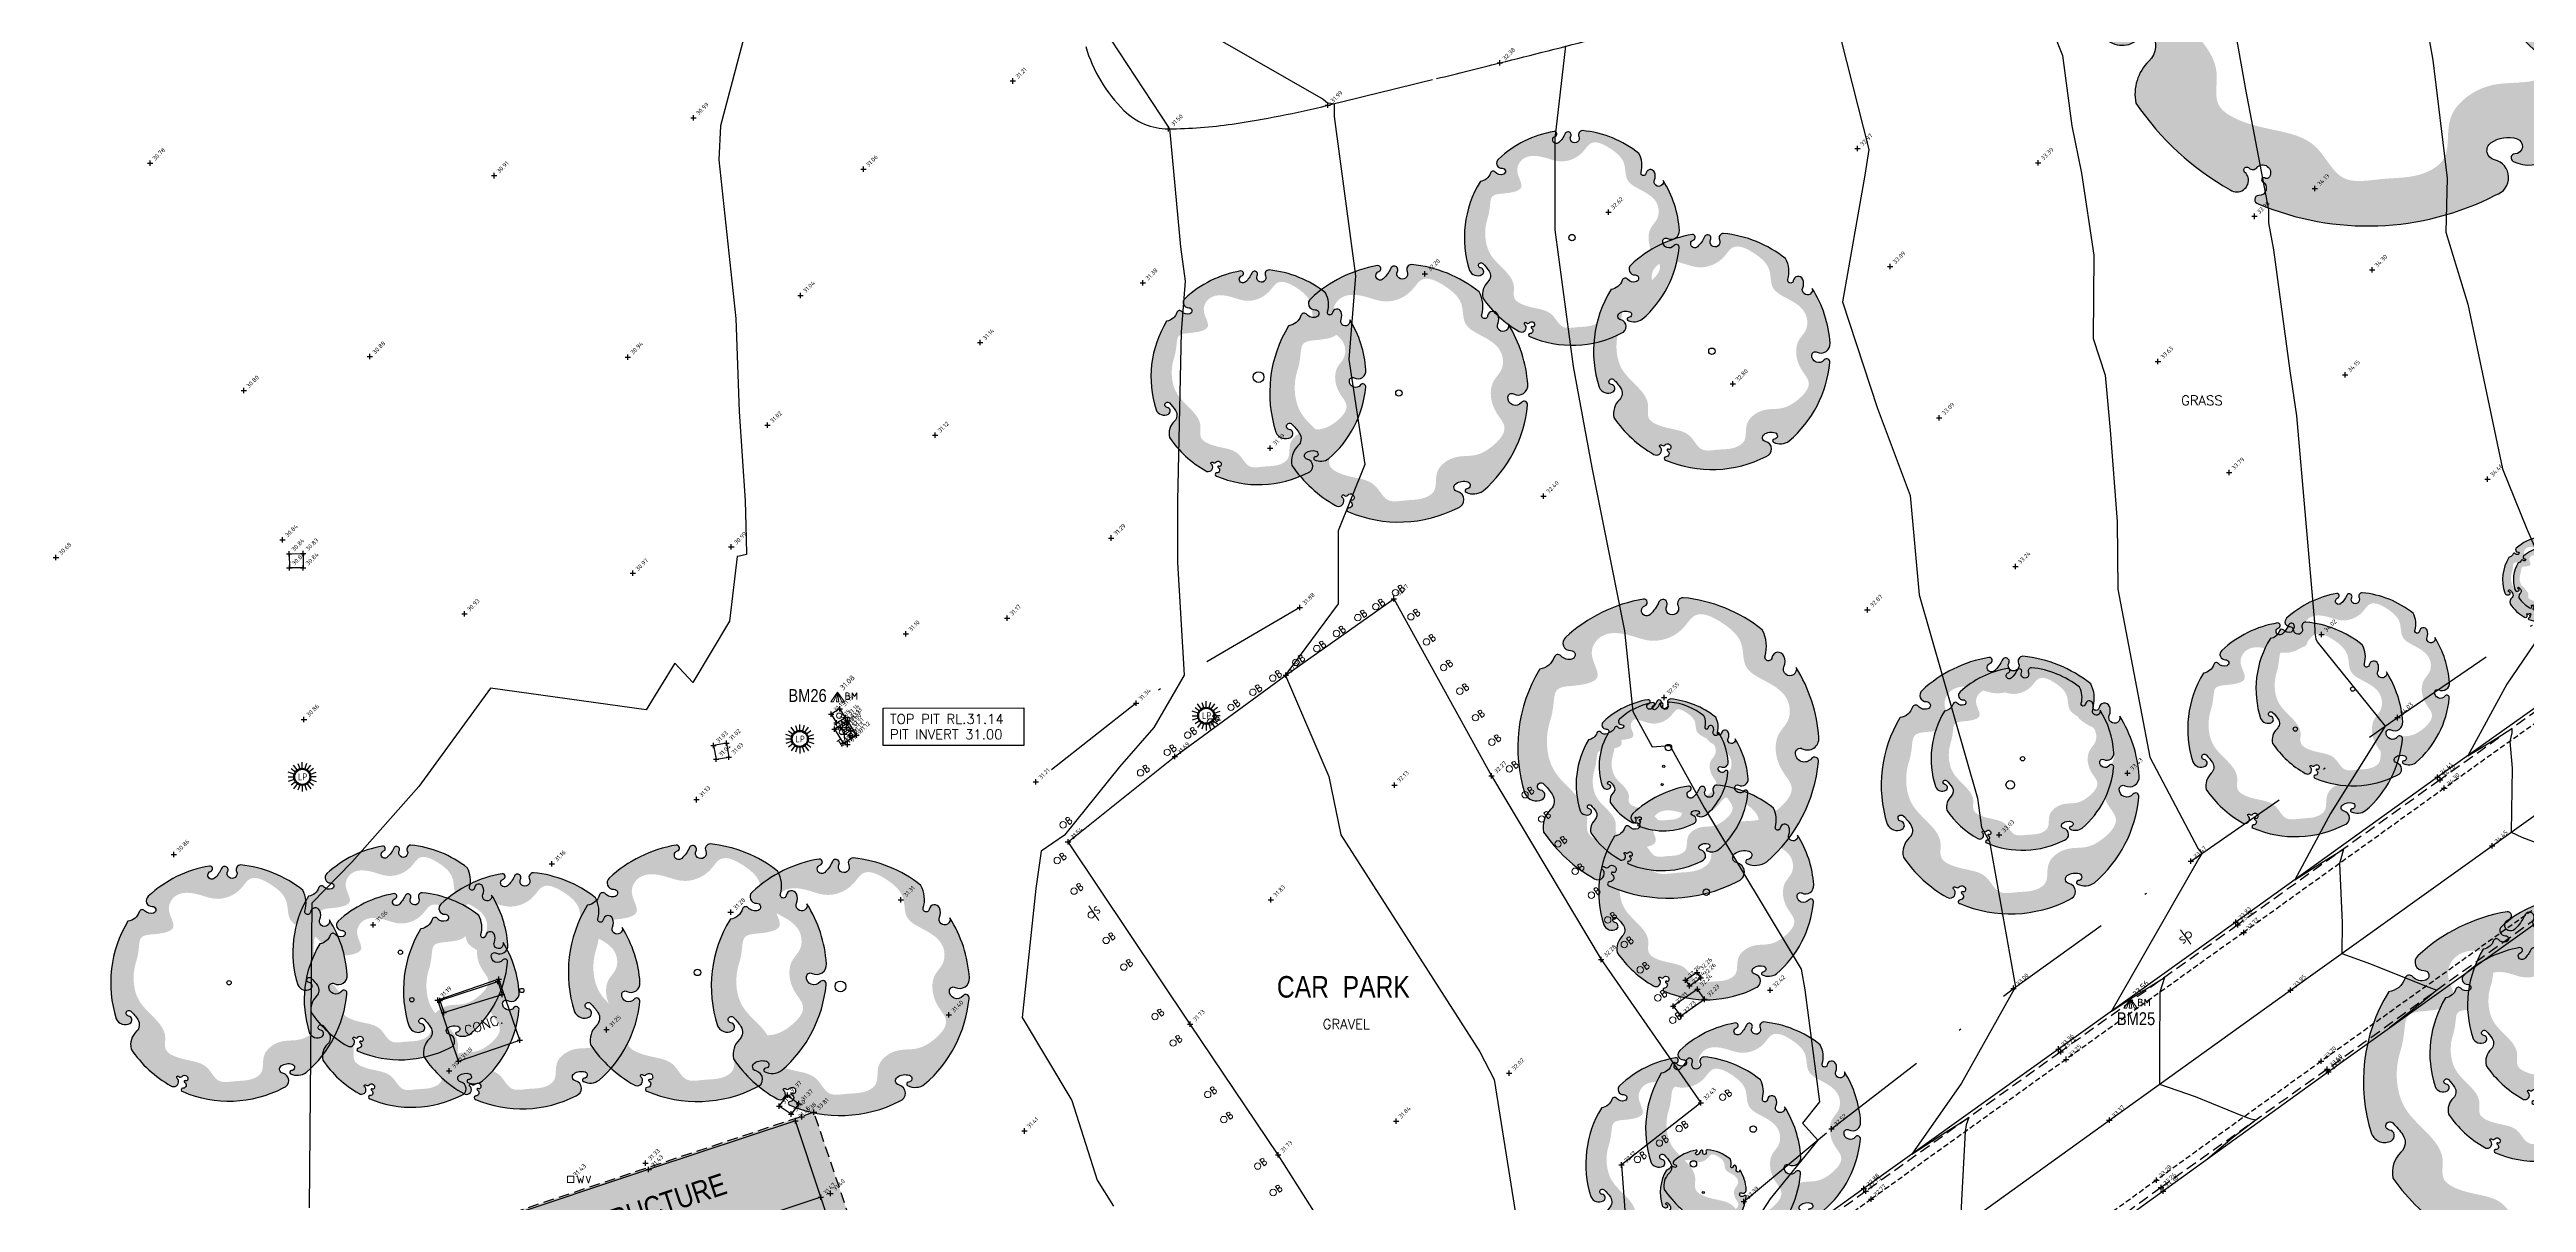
# Model space of a CAD drawing. Header units: metres. Extents: x 246075 to 247503, y 7418632 to 7419642.
# Drawn here: x 246626.3 to 246741.4, y 7418819.3 to 7418872.9 of the extents above; entities that cross this region are included whole.
import ezdxf
from ezdxf.enums import TextEntityAlignment as Align

# ---------------------------------------------------------------- set-up
doc = ezdxf.new("R2010")
doc.units = ezdxf.units.M
for name, pattern in [('DASHDOT', [10, 5, -2.5, 0, -2.5]), ('DASHED', [0.75, 0.5, -0.25]), ('HIDDEN', [0.375, 0.25, -0.125])]:
    doc.linetypes.add(name, pattern=pattern)
for name, color, linetype in [('-TEXT', 7, 'Continuous'), ('017_NAIL-L', 8, 'Continuous'), ('103_TOE_OF_BATTER', 37, 'DASHDOT'), ('103_TOE_OF_BATTER-L', 37, 'DASHDOT'), ('103_TOE_OF_BATTER-S', 37, 'DASHDOT'), ('104_EXISTING_SURFACE-L', 35, 'Continuous'), ('104_EXISTING_SURFACE-S', 35, 'Continuous'), ('201_SINGLE_TREE-H', 63, 'Continuous'), ('201_SINGLE_TREE-S', 96, 'Continuous'), ('309_GRATED_PIT-L', 84, 'Continuous'), ('309_GRATED_PIT-S', 84, 'Continuous'), ('322_INVERT_PIT-L', 84, 'Continuous'), ('322_INVERT_PIT-S', 84, 'Continuous'), ('405_EDGE_FORMATION', 33, 'Continuous'), ('405_EDGE_FORMATION-L', 33, 'Continuous'), ('405_EDGE_FORMATION-S', 33, 'Continuous'), ('408_BACK_OF_KERB', 10, 'Continuous'), ('408_BACK_OF_KERB-L', 10, 'Continuous'), ('408_BACK_OF_KERB-S', 10, 'Continuous'), ('418_LANE_LINE_SOLID', 53, 'Continuous'), ('418_LANE_LINE_SOLID-L', 53, 'Continuous'), ('418_LANE_LINE_SOLID-S', 53, 'Continuous'), ('601_HOUSE', 229, 'BUILDING2'), ('601_HOUSE-S', 229, 'BUILDING2'), ('617_WALL', 229, 'BUILDING2'), ('617_WALL-S', 229, 'Continuous'), ('642_ROOF_GUTTER', 155, 'DASHED'), ('642_ROOF_GUTTER-L', 153, 'Continuous'), ('642_ROOF_GUTTER-S', 153, 'Continuous'), ('EX-BENCHMARK', 7, 'Continuous'), ('EX-BENCHMARK_(SLS)', 8, 'Continuous'), ('EX-BOLLARD_(SLS)', 89, 'Continuous'), ('EX-BUILDING_LINE', 150, 'Continuous'), ('EX-DRAINPIT_(SLS)', 84, 'Continuous'), ('EX-TRAFFIC_SIGN_(SLS)', 89, 'Continuous'), ('EX-UG STORMWATER (DBYD)', 15, 'DRAINAGE_LINE'), ('Surface_Contours_Major', 4, 'Continuous'), ('Surface_Contours_Minor', 253, 'Continuous')]:
    doc.layers.add(name, color=color, linetype=linetype)
for name, color, linetype, true_color in [('406_LIP_OF_KERB', 7, 'HIDDEN', 0xff4100), ('406_LIP_OF_KERB-L', 7, 'HIDDEN', 0xff4100), ('406_LIP_OF_KERB-S', 7, 'HIDDEN', 0xff4100), ('407_INVERT_OF_KERB', 7, 'DASHED', 0xff4100), ('407_INVERT_OF_KERB-L', 7, 'DASHED', 0xff4100), ('407_INVERT_OF_KERB-S', 7, 'DASHED', 0xff4100), ('419_EDGE_OF_CONCRETE', 7, 'Continuous', 0xff4100), ('419_EDGE_OF_CONCRETE-L', 7, 'Continuous', 0xff4100), ('419_EDGE_OF_CONCRETE-S', 7, 'Continuous', 0xff4100), ('751_WATER_STOP_VALVE-L', 7, 'Continuous', 0x0041ff), ('762_UNCLASSIFIED_PIT', 7, 'Continuous', 0xff64ac), ('762_UNCLASSIFIED_PIT-L', 7, 'Continuous', 0xff64ac), ('762_UNCLASSIFIED_PIT-S', 7, 'Continuous', 0xff64ac), ('EX-ELECT_PIT_(SLS)', 7, 'Continuous', 0xffa500), ('EX-LIGHT_(SLS)', 7, 'Continuous', 0xffa500), ('EX-TAP_(SLS)', 7, 'Continuous', 0x0041ff), ('EX-WATER_VALVE_(SLS)', 7, 'Continuous', 0x0041ff)]:
    doc.layers.add(name, color=color, linetype=linetype, true_color=true_color)
doc.styles.add('BOLD', font='ARIALN.TTF')
doc.styles.add('ISO', font='iso.shx')
doc.styles.add('ISO18', font='iso.shx')
doc.styles.add('ISO2.5', font='isocp.shx', dxfattribs={"height": 2.5})
doc.styles.get("Standard").update_dxf_attribs({"font": 'SIMPLEX.shx'})
doc.linetypes.add('BUILDING2', pattern='A,0.25,["/",ISO18,S=0.15,R=180,X=0,Y=0],0', length=0.25)
doc.linetypes.add('DRAINAGE_LINE', pattern='A,3,-0.2,["D",Standard,S=0.18,R=0,X=-0.1,Y=-0.09],-0.1', length=3.3)

# ---------------------------------------------------------------- blocks, each defined once
blk = doc.blocks.new('BM')
at = {"color": 0, "linetype": 'Continuous', "lineweight": 13}
for p, q in [((0, 0), (-0.31, -0.44)), ((-0.19, -0.44), (0, 0)), ((0, 0), (-0.06, -0.44)), ((0, 0), (0.19, -0.44)), ((0.31, -0.44), (0, 0)), ((0, 0), (0.06, -0.44)), ((-0.31, -0.44), (-0.19, -0.44)), ((-0.06, -0.44), (0.06, -0.44)), ((0.19, -0.44), (0.31, -0.44)), ((0.47, -0.02), (0.38, -0.02)), ((0.38, -0.02), (0.38, -0.34)), ((0.47, -0.16), (0.38, -0.16)), ((0.38, -0.16), (0.39, -0.16)), ((0.38, -0.34), (0.47, -0.34)), ((0.38, -0.34), (0.39, -0.34)), ((0.52, -0.04), (0.47, -0.02)), ((0.47, -0.16), (0.52, -0.14)), ((0.52, -0.17), (0.47, -0.16)), ((0.47, -0.34), (0.52, -0.33)), ((0.54, -0.09), (0.52, -0.04)), ((0.52, -0.14), (0.54, -0.09)), ((0.55, -0.21), (0.52, -0.17)), ((0.52, -0.33), (0.55, -0.29)), ((0.56, -0.25), (0.55, -0.21)), ((0.55, -0.29), (0.56, -0.25)), ((0.67, -0.34), (0.67, -0.02)), ((0.67, -0.02), (0.78, -0.19)), ((0.78, -0.19), (0.89, -0.02)), ((0.89, -0.02), (0.89, -0.34))]:
    blk.add_line(p, q, dxfattribs=at)
blk = doc.blocks.new('SP')
at = {"color": 0, "linetype": 'Continuous', "lineweight": 13}
for p, q in [((0.15, 0.42), (0.15, -0.41)), ((0.28, 0.16), (0.26, 0.1)), ((0.26, 0.1), (0.3, 0.06)), ((0.33, 0.19), (0.28, 0.16)), ((0.3, 0.06), (0.4, 0)), ((0.42, 0.18), (0.33, 0.19)), ((0.4, 0), (0.41, 0)), ((0.44, -0.04), (0.4, 0)), ((0.4, 0), (0.41, 0)), ((0.26, -0.1), (0.37, -0.13)), ((0.37, -0.13), (0.42, -0.1)), ((0.37, -0.13), (0.37, -0.13)), ((0.42, -0.1), (0.44, -0.04))]:
    blk.add_line(p, q, dxfattribs=at)
blk.add_circle((0, 0), 0.15, dxfattribs=at)
blk = doc.blocks.new('BOLR')
at = {"color": 0, "linetype": 'Continuous', "lineweight": 13}
for p, q in [((0.34, 0.17), (0.25, 0.17)), ((0.25, 0.17), (0.25, -0.16)), ((0.34, 0.02), (0.25, 0.02)), ((0.25, 0.02), (0.26, 0.02)), ((0.39, 0.15), (0.34, 0.17)), ((0.34, 0.02), (0.39, 0.04)), ((0.38, 0.01), (0.34, 0.02)), ((0.42, -0.03), (0.38, 0.01)), ((0.41, 0.1), (0.39, 0.15)), ((0.39, 0.04), (0.41, 0.1)), ((0.25, -0.16), (0.34, -0.16)), ((0.25, -0.16), (0.26, -0.16)), ((0.34, -0.16), (0.38, -0.15)), ((0.38, -0.15), (0.42, -0.11)), ((0.43, -0.07), (0.42, -0.03)), ((0.42, -0.11), (0.43, -0.07))]:
    blk.add_line(p, q, dxfattribs=at)
blk.add_circle((0, 0), 0.15, dxfattribs=at)
blk = doc.blocks.new('TAP')
at = {"color": 0, "linetype": 'Continuous', "lineweight": 13}
for p, q in [((-0.43, -0.25), (-0.26, -0.25)), ((-0.34, -0.58), (-0.34, -0.25)), ((-0.34, -0.25), (-0.34, -0.25)), ((-0.26, -0.25), (-0.25, -0.25)), ((-0.14, -0.58), (-0.04, -0.25)), ((0.04, -0.49), (-0.11, -0.49)), ((-0.11, -0.49), (-0.11, -0.49)), ((-0.04, -0.25), (0.07, -0.58)), ((0.07, -0.58), (0.08, -0.58)), ((0.18, -0.58), (0.18, -0.25)), ((0.18, -0.25), (0.27, -0.25)), ((0.27, -0.43), (0.18, -0.43)), ((0.18, -0.43), (0.18, -0.43)), ((0.27, -0.25), (0.28, -0.25)), ((0.32, -0.27), (0.27, -0.25)), ((0.27, -0.25), (0.28, -0.25)), ((0.27, -0.43), (0.32, -0.42)), ((0.35, -0.3), (0.32, -0.27)), ((0.32, -0.42), (0.35, -0.39)), ((0.36, -0.34), (0.35, -0.3)), ((0.35, -0.39), (0.36, -0.34))]:
    blk.add_line(p, q, dxfattribs=at)
blk.add_circle((0, 0), 0.125, dxfattribs=at)
blk = doc.blocks.new('LP')
at = {"layer": 'EX-LIGHT_(SLS)', "color": 0}
for p, q in [((-0.38, 0.12), (-0.65, 0.21)), ((-0.65, 0), (-0.4, 0)), ((-0.52, 0.38), (-0.32, 0.23)), ((-0.23, 0.32), (-0.4, 0.55)), ((-0.2, 0.62), (-0.12, 0.38)), ((0, 0.4), (0, 0.68)), ((0.2, 0.62), (0.12, 0.38)), ((0.23, 0.32), (0.4, 0.55)), ((0.52, 0.38), (0.32, 0.23)), ((0.38, 0.12), (0.65, 0.21)), ((-0.38, -0.12), (-0.65, -0.21)), ((-0.32, -0.23), (-0.52, -0.38)), ((-0.23, -0.32), (-0.4, -0.55)), ((-0.12, -0.38), (-0.2, -0.62)), ((0, -0.4), (0, -0.68)), ((0.12, -0.38), (0.2, -0.62)), ((0.23, -0.32), (0.4, -0.55)), ((0.32, -0.23), (0.52, -0.38)), ((0.38, -0.12), (0.65, -0.21)), ((0.65, 0), (0.4, 0))]:
    blk.add_line(p, q, dxfattribs=at)
for radius in [0.396, 0.349]:
    blk.add_circle((0, 0), radius, dxfattribs=at)
at = {"layer": 'EX-LIGHT_(SLS)', "color": 0, "style": 'ISO'}
blk.add_text('LP', height=0.315, dxfattribs=at).set_placement((0.02, 0), align=Align.MIDDLE_CENTER)
blk = doc.blocks.new('CROSS')
at = {"color": 0, "linetype": 'Continuous'}
for p, q in [((-0.5, 0), (0.5, 0)), ((0, -0.5), (0, 0.5))]:
    blk.add_line(p, q, dxfattribs=at)
blk = doc.blocks.new('201C')
at = {"layer": '201_SINGLE_TREE-H', "transparency": 33554534}
h = blk.add_hatch(color=256, dxfattribs=at)
h.paths.add_polyline_path([(-0.3717, -0.3344, 0.222926), (0.0196, -0.4996, 0.770799), (0.0439, -0.4417, -0.650302), (0.0511, -0.4116, -0.234737), (0.0964, -0.4247, -0.847312), (0.0816, -0.4475, 0.78443), (0.0732, -0.4583, 0.276934), (0.1352, -0.4813, 0.193599), (0.4309, -0.2536, 0.800435), (0.4144, -0.2337, -0.75216), (0.3757, -0.1925, -0.528914), (0.4006, -0.1909, 0.594112), (0.4663, -0.1804, 0.123805), (0.4962, 0.0616, -1.41759), (0.4607, 0.0811, 0.206906), (0.4758, 0.1133, 0.759729), (0.4374, 0.1252, -1.073307), (0.4187, 0.1392, 0.194379), (0.4474, 0.2231, 0.144612), (0.2544, 0.4304, 0.53339), (0.2277, 0.4128, -1.592592), (0.1939, 0.4293, 1.030038), (0.1758, 0.4513, -0.10361), (0.1314, 0.4262, -1.238487), (0.1282, 0.4593, 0.884725), (0.1336, 0.4818, 0.147549), (-0.1551, 0.4753, 0.71725), (-0.1579, 0.4291, -0.864032), (-0.1646, 0.4015, -0.310704), (-0.1946, 0.4266, 0.58143), (-0.2167, 0.4321, -0.281558), (-0.2766, 0.4162), (-0.2775, 0.4159, 0.217121), (-0.4959, 0.0634), (-0.4959, 0.0634, 0.440011), (-0.4522, 0.021, 0.723973), (-0.4442, 0.0516, -1.384648), (-0.4262, 0.0659, -0.051107), (-0.4149, 0.0223, -0.361502), (-0.441, -0.0208, 0.256822), (-0.4937, -0.0791, 0.116166), (-0.4065, -0.2911, 0.67803), (-0.3682, -0.2843, 0.170035), (-0.3696, -0.274, -1.054701), (-0.3596, -0.2696, 0.431903), (-0.3468, -0.2749, -0.910728), (-0.3329, -0.2993, -0.42046), (-0.3418, -0.2976, 1.007885), (-0.3479, -0.3018, -0.766634), (-0.3646, -0.3216, 0.938602), (-0.3717, -0.3344)])
edge = h.paths.add_edge_path(flags=16)
edge.add_spline(control_points=[(-0.3177, 0.2468), (-0.303, 0.2628), (-0.2856, 0.2893), (-0.256, 0.3411), (-0.1928, 0.3155), (-0.0921, 0.286), (-0.1162, 0.3941), (-0.0359, 0.4462), (0.0392, 0.3985), (0.1028, 0.3299), (0.1957, 0.3214), (0.2784, 0.3804), (0.3442, 0.2961), (0.3785, 0.2147), (0.3303, 0.1307), (0.3915, 0.0592), (0.4378, -0.0139), (0.4055, -0.0919), (0.3459, -0.1091), (0.3102, -0.1666), (0.3057, -0.2282), (0.3286, -0.3091), (0.2408, -0.3447), (0.1647, -0.3496), (0.103, -0.3142), (0.0463, -0.3153), (0.0047, -0.3356), (-0.0139, -0.3682), (-0.0327, -0.4069), (-0.0927, -0.4151), (-0.1463, -0.3868), (-0.23, -0.3665), (-0.2245, -0.2773), (-0.2864, -0.2294), (-0.3344, -0.1941), (-0.3737, -0.1409), (-0.3276, -0.0866), (-0.344, -0.0009), (-0.3866, 0.0828), (-0.3665, 0.1796), (-0.3359, 0.2271), (-0.3177, 0.2468)], knot_values=[0, 0, 0, 0, 0.064972, 0.101243, 0.15652, 0.245586, 0.324463, 0.387907, 0.486094, 0.554514, 0.671826, 0.728629, 0.823661, 0.919885, 0.989953, 1.075257, 1.171704, 1.23593, 1.293575, 1.346478, 1.426142, 1.479146, 1.570817, 1.644481, 1.712561, 1.774901, 1.807, 1.846291, 1.885582, 1.928182, 2.007036, 2.074591, 2.151638, 2.226455, 2.293426, 2.340744, 2.397548, 2.47317, 2.587294, 2.673595, 2.754259, 2.754259, 2.754259, 2.754259], degree=3, periodic=0)
at = {"layer": '201_SINGLE_TREE-S'}
blk.add_lwpolyline([(-0.3717, -0.3344, 0.222926), (0.0196, -0.4996, 0.770799), (0.0439, -0.4417, -0.650302), (0.0511, -0.4116, -0.234737), (0.0964, -0.4247, -0.847312), (0.0816, -0.4475, 0.78443), (0.0732, -0.4583, 0.276934), (0.1352, -0.4813, 0.193599), (0.4309, -0.2536, 0.800435), (0.4144, -0.2337, -0.75216), (0.3757, -0.1925, -0.528914), (0.4006, -0.1909, 0.594112), (0.4663, -0.1804, 0.123805), (0.4962, 0.0616, -1.41759), (0.4607, 0.0811, 0.206906), (0.4758, 0.1133, 0.759729), (0.4374, 0.1252, -1.073307), (0.4187, 0.1392, 0.194379), (0.4474, 0.2231, 0.144612), (0.2544, 0.4304, 0.53339), (0.2277, 0.4128, -1.592592), (0.1939, 0.4293, 1.030038), (0.1758, 0.4513, -0.10361), (0.1314, 0.4262, -1.238487), (0.1282, 0.4593, 0.884725), (0.1336, 0.4818, 0.147549), (-0.1551, 0.4753, 0.71725), (-0.1579, 0.4291, -0.864032), (-0.1646, 0.4015, -0.310704), (-0.1946, 0.4266, 0.58143), (-0.2167, 0.4321, -0.281558), (-0.2766, 0.4162), (-0.2775, 0.4159, 0.217121), (-0.4959, 0.0634), (-0.4959, 0.0634, 0.440011), (-0.4522, 0.021, 0.723973), (-0.4442, 0.0516, -1.384648), (-0.4262, 0.0659, -0.051107), (-0.4149, 0.0223, -0.361502), (-0.441, -0.0208, 0.256822), (-0.4937, -0.0791, 0.116166), (-0.4065, -0.2911, 0.67803), (-0.3682, -0.2843, 0.170035), (-0.3696, -0.274, -1.054701), (-0.3596, -0.2696, 0.431903), (-0.3468, -0.2749, -0.910728), (-0.3329, -0.2993, -0.42046), (-0.3418, -0.2976, 1.007885), (-0.3479, -0.3018, -0.766634), (-0.3646, -0.3216, 0.938602), (-0.3717, -0.3344)], format="xyb", dxfattribs=at)
blk = doc.blocks.new('201T')
at = {"layer": '201_SINGLE_TREE-S'}
blk.add_circle((0, 0), 0.5, dxfattribs=at)
blk = doc.blocks.new('WV')
at = {"color": 0, "linetype": 'Continuous', "lineweight": 13}
for p, q in [((-0.15, -0.15), (-0.15, 0.15)), ((-0.15, 0.15), (0.15, 0.15)), ((0.15, 0.15), (0.15, -0.15)), ((0.31, 0.15), (0.39, -0.17)), ((0.39, -0.17), (0.46, 0.05)), ((0.46, 0.05), (0.53, -0.17)), ((0.53, -0.17), (0.6, 0.15)), ((0.6, 0.15), (0.61, 0.15)), ((0.71, 0.15), (0.82, -0.17)), ((0.82, -0.17), (0.92, 0.15)), ((0.92, 0.15), (0.93, 0.15)), ((0.15, -0.15), (-0.15, -0.15))]:
    blk.add_line(p, q, dxfattribs=at)
blk = doc.blocks.new('GPS')
at = {"color": 0, "linetype": 'Continuous', "lineweight": 13}
for p, q in [((0.15, 0.15), (-0.15, 0.15)), ((-0.15, 0.15), (-0.15, -0.15)), ((-0.077, 0.15), (-0.077, -0.15)), ((0, 0.15), (0, 0)), ((0, 0), (0, -0.15)), ((0.077, 0.15), (0.077, -0.15)), ((0.15, -0.15), (0.15, 0.15)), ((-0.15, -0.15), (0.15, -0.15))]:
    blk.add_line(p, q, dxfattribs=at)
blk = doc.blocks.new('G')
at = {"layer": '-TEXT'}
blk.add_text('GRASS', height=0.45, dxfattribs=at).set_placement((0.02, -0.24), align=Align.CENTER)
blk = doc.blocks.new('GR')
at = {"layer": '-TEXT'}
blk.add_text('GRAVEL', height=0.45, dxfattribs=at).set_placement((0.04, -0.22), align=Align.CENTER)

msp = doc.modelspace()

# ---------------------------------------------------------------- hatches: boundary and pattern name
at = {"layer": 'EX-BUILDING_LINE'}
h = msp.add_hatch(color=9, dxfattribs=at)
h.dxf.hatch_style = 1
h.paths.add_polyline_path([(246665.63, 7418812.18), (246661.82, 7418823.5), (246646.19, 7418818.28), (246649.96, 7418806.96), (246655.13, 7418808.69), (246655.41, 7418807.86), (246658.08, 7418808.74), (246660.66, 7418809.64), (246660.38, 7418810.43)])

# ---------------------------------------------------------------- linework, layer by layer
at = {"layer": '103_TOE_OF_BATTER'}
for points in [[(246705.49, 7418928.48, 0.000003), (246706.2, 7418917.81, 0.000938)], [(246674.44, 7418873.03, 0.125425), (246676.22, 7418870.06, 0.198698), (246678.28, 7418869.21, 0.036063), (246681.25, 7418869.43, 0.023673), (246685.69, 7418870.3, 0.00039), (246690.74, 7418871.54, 0.000669), (246693.68, 7418872.27, 0.00234), (246698.15, 7418873.41, 0.00104), (246708.2, 7418876.04, 0.045327)]]:
    msp.add_lwpolyline(points, format="xyb", dxfattribs=at)
for points in [[(246705.01, 7418819.35), (246709.08, 7418822.73), (246717.54, 7418829.26), (246725.78, 7418835.17), (246735.38, 7418841.84), (246743.77, 7418847.61), (246752.21, 7418853.73), (246759.8, 7418859.06), (246768.24, 7418865.28), (246772.38, 7418868.51)], [(246684.39, 7418846.96), (246676.78, 7418842.51), (246672.13, 7418838.86)]]:
    msp.add_lwpolyline(points, dxfattribs=at)
at = {"layer": '405_EDGE_FORMATION'}
for p, q in [((246683.74, 7418843.82), (246688.76, 7418847.37)), ((246688.76, 7418847.37), (246693.29, 7418839.13)), ((246678.58, 7418840.03), (246683.74, 7418843.82)), ((246673.62, 7418836.07), (246678.58, 7418840.03)), ((246693.29, 7418839.13), (246698.39, 7418830.6)), ((246679.3, 7418827.6), (246673.62, 7418836.07)), ((246698.39, 7418830.6), (246703.01, 7418823.94)), ((246683.38, 7418821.52), (246679.3, 7418827.6)), ((246703.01, 7418823.94), (246699.33, 7418821.05)), ((246688.36, 7418813.66), (246683.38, 7418821.52)), ((246699.33, 7418821.05), (246699.51, 7418818.53))]:
    msp.add_line(p, q, dxfattribs=at)
at = {"layer": '406_LIP_OF_KERB'}
for p, q in [((246745.84, 7418844.49), (246737.55, 7418838.56)), ((246737.55, 7418838.56), (246728.23, 7418831.86)), ((246741.62, 7418832.87), (246731.83, 7418825.87)), ((246728.23, 7418831.86), (246719.98, 7418825.96)), ((246719.98, 7418825.96), (246710.93, 7418819.46)), ((246731.83, 7418825.87), (246724.18, 7418820.35)), ((246710.93, 7418819.46), (246704.79, 7418815.06)), ((246724.18, 7418820.35), (246715.94, 7418814.37))]:
    msp.add_line(p, q, dxfattribs=at)
at = {"layer": '407_INVERT_OF_KERB'}
for p, q in [((246745.58, 7418844.83), (246737.35, 7418838.95)), ((246737.35, 7418838.95), (246727.96, 7418832.21)), ((246727.96, 7418832.21), (246719.73, 7418826.31)), ((246741.85, 7418832.52), (246732.11, 7418825.5)), ((246719.73, 7418826.31), (246710.68, 7418819.83)), ((246732.11, 7418825.5), (246724.39, 7418820)), ((246710.68, 7418819.83), (246704.55, 7418815.42)), ((246724.39, 7418820), (246716.24, 7418814.03))]:
    msp.add_line(p, q, dxfattribs=at)
at = {"layer": '408_BACK_OF_KERB'}
for p, q in [((246745.48, 7418844.94), (246737.24, 7418839.07)), ((246737.24, 7418839.07), (246727.87, 7418832.34)), ((246727.87, 7418832.34), (246719.63, 7418826.44)), ((246741.88, 7418832.34), (246732.17, 7418825.38)), ((246719.63, 7418826.44), (246710.59, 7418819.95)), ((246732.17, 7418825.38), (246724.49, 7418819.84)), ((246710.59, 7418819.95), (246704.89, 7418815.88)), ((246724.49, 7418819.84), (246716.3, 7418813.91))]:
    msp.add_line(p, q, dxfattribs=at)
at = {"layer": '418_LANE_LINE_SOLID'}
for p, q in [((246739.77, 7418835.88), (246747.63, 7418841.52)), ((246730.41, 7418829.18), (246739.77, 7418835.88)), ((246721.99, 7418823.13), (246730.41, 7418829.18)), ((246713.19, 7418816.79), (246721.99, 7418823.13))]:
    msp.add_line(p, q, dxfattribs=at)
at = {"layer": '419_EDGE_OF_CONCRETE'}
for p, q in [((246663.02, 7418842.25), (246662.62, 7418842)), ((246663.28, 7418841.85), (246663.02, 7418842.25)), ((246662.62, 7418842), (246662.87, 7418841.6)), ((246663.4, 7418841.69), (246662.78, 7418841.31)), ((246662.78, 7418841.31), (246663.18, 7418840.66)), ((246662.87, 7418841.6), (246663.28, 7418841.85)), ((246663.79, 7418841.03), (246663.4, 7418841.69)), ((246663.18, 7418840.66), (246663.79, 7418841.03)), ((246647.18, 7418829.68), (246644.34, 7418828.71)), ((246648.15, 7418826.85), (246647.18, 7418829.68)), ((246645.31, 7418825.87), (246644.34, 7418828.71)), ((246645.31, 7418825.87), (246648.15, 7418826.85)), ((246660.96, 7418823.11), (246654.14, 7418820.84)), ((246662.14, 7418819.55), (246660.96, 7418823.11)), ((246654.14, 7418820.84), (246647.14, 7418818.5))]:
    msp.add_line(p, q, dxfattribs=at)
at = {"layer": '601_HOUSE'}
for p, q in [((246662.14, 7418819.55), (246657.42, 7418817.97)), ((246664.35, 7418812.91), (246662.14, 7418819.55))]:
    msp.add_line(p, q, dxfattribs=at)
at = {"layer": '617_WALL'}
for p, q in [((246644.44, 7418828.69), (246647.14, 7418829.58)), ((246644.44, 7418828.69), (246644.62, 7418828.13)), ((246644.62, 7418828.13), (246647.34, 7418828.97)), ((246647.14, 7418829.58), (246647.34, 7418828.97))]:
    msp.add_line(p, q, dxfattribs=at)
at = {"layer": '642_ROOF_GUTTER'}
for p, q in [((246661.82, 7418823.5), (246646.19, 7418818.28)), ((246665.63, 7418812.18), (246661.82, 7418823.5))]:
    msp.add_line(p, q, dxfattribs=at)
at = {"layer": '762_UNCLASSIFIED_PIT'}
for p, q in [((246702.85, 7418829.99), (246702.3, 7418829.64)), ((246702.3, 7418829.64), (246702.49, 7418829.37)), ((246702.49, 7418829.37), (246703.01, 7418829.75)), ((246703.01, 7418829.75), (246702.85, 7418829.99)), ((246702.86, 7418829.22), (246701.73, 7418828.43)), ((246701.73, 7418828.43), (246702.09, 7418827.99)), ((246702.09, 7418827.99), (246703.19, 7418828.75)), ((246703.19, 7418828.75), (246702.86, 7418829.22))]:
    msp.add_line(p, q, dxfattribs=at)
at = {"layer": 'EX-ELECT_PIT_(SLS)'}
for p, q in [((246637.44, 7418849.46), (246638.09, 7418849.47)), ((246637.44, 7418849.46), (246637.45, 7418848.8)), ((246638.09, 7418849.47), (246638.09, 7418848.81)), ((246638.09, 7418848.81), (246637.45, 7418848.8)), ((246657.75, 7418840.66), (246657.15, 7418840.55)), ((246657.15, 7418840.55), (246657.27, 7418839.91)), ((246657.27, 7418839.91), (246657.87, 7418840.01)), ((246657.75, 7418840.66), (246657.87, 7418840.01)), ((246660.21, 7418823.78), (246660.59, 7418824.3)), ((246660.59, 7418824.3), (246661.11, 7418823.9)), ((246661.11, 7418823.9), (246660.76, 7418823.42)), ((246660.76, 7418823.42), (246660.21, 7418823.78))]:
    msp.add_line(p, q, dxfattribs=at)
at = {"layer": 'EX-UG STORMWATER (DBYD)', "linetype": 'Continuous', "flags": 128}
msp.add_lwpolyline([(246665.04, 7418840.54), (246665.04, 7418842.28), (246671.56, 7418842.29), (246671.56, 7418840.55)], close=True, dxfattribs=at)
at = {"layer": 'Surface_Contours_Major'}
for points, elevation in [([(246658.91, 7418874.78), (246657.47, 7418869.34), (246657.4, 7418867.76), (246658.19, 7418860.39), (246658.35, 7418856.07), (246658.62, 7418851.92), (246658.67, 7418850.16), (246658.69, 7418849.42), (246658.28, 7418849.33), (246658.25, 7418849.33), (246657.89, 7418846.32), (246656.2, 7418843.48), (246655.36, 7418844.38), (246654.03, 7418842.21), (246646.79, 7418843.21), (246643.47, 7418838.64), (246640.36, 7418835.12), (246638.49, 7418833.22), (246638.37, 7418819.06)], 31), ([(246709, 7418875.4), (246710.82, 7418868.25), (246710.64, 7418867.05), (246709.59, 7418861.16), (246711.2, 7418856.25), (246712.74, 7418852.16), (246713.15, 7418847.55), (246715.87, 7418838.1), (246716.05, 7418836.73), (246716.43, 7418836.09), (246717.43, 7418830.44), (246717.63, 7418829.32), (246717.57, 7418829.22), (246715.12, 7418824.86), (246712.82, 7418821.55), (246714.36, 7418822.56), (246715.47, 7418823.26), (246715.34, 7418822.91), (246715.29, 7418822.6), (246715.12, 7418819.4), (246715.06, 7418818.14)], 33), ([(246727.6, 7418875.04), (246728.32, 7418871.04), (246729.39, 7418865.44), (246729.39, 7418864.84), (246729.61, 7418863.59), (246730.38, 7418857.96), (246730.68, 7418855.87), (246731.52, 7418846.27), (246731.53, 7418845.78), (246731.58, 7418845.51), (246731.65, 7418845.37), (246734.81, 7418841.44), (246732.27, 7418837.38), (246730.61, 7418834.31), (246731.94, 7418835.15), (246732.86, 7418835.73), (246732.77, 7418835.39), (246732.68, 7418835.06), (246732.8, 7418832.31), (246732.79, 7418830.88), (246734.12, 7418830.4), (246736.7, 7418829.36), (246736.95, 7418829.27), (246737.21, 7418829.17), (246736.34, 7418828.46), (246735.01, 7418827.42)], 34), ([(246680.69, 7418873.33), (246685.47, 7418870.59), (246685.68, 7418870.42), (246685.83, 7418870.4), (246685.99, 7418870.37), (246685.99, 7418869.78), (246686.98, 7418862.37), (246686.67, 7418858.49), (246687.41, 7418853.6), (246686.17, 7418850.53), (246686.17, 7418847.13), (246683.74, 7418843.84), (246683.73, 7418843.82), (246683.72, 7418843.8), (246685.74, 7418839.1), (246686.29, 7418836.39), (246692.75, 7418826.31), (246693.41, 7418825.02), (246694.41, 7418818.79)], 32)]:
    msp.add_lwpolyline(points, dxfattribs=dict(at, elevation=elevation))
at = {"layer": 'Surface_Contours_Minor'}
for points, elevation in [([(246736.58, 7418874.83), (246737.02, 7418872.4), (246737.69, 7418866.91), (246737.62, 7418864.4), (246738.65, 7418861.06), (246740.25, 7418853.41), (246741.36, 7418850.65), (246742.93, 7418847.04), (246740.46, 7418843.4), (246738.64, 7418840.07), (246739.99, 7418840.89), (246740.69, 7418841.34), (246740.69, 7418841.13), (246740.59, 7418840.74), (246740.7, 7418839.49), (246740.65, 7418836.52), (246741.15, 7418836.28), (246744.57, 7418834.99)], 34.5), ([(246675.6, 7418873.38), (246678.3, 7418869.25), (246678.34, 7418869.22), (246678.85, 7418863.73), (246679.06, 7418862.12), (246678.87, 7418859.76), (246678.7, 7418851.93), (246678.71, 7418849.05), (246679.01, 7418843.81), (246678.45, 7418842.82), (246677.6, 7418841.39), (246676.01, 7418839.56), (246673.46, 7418836.38), (246672.38, 7418835.64), (246672.13, 7418833.9), (246671.49, 7418827.9), (246673.8, 7418824.05), (246674.98, 7418820.34), (246675.74, 7418819.13)], 31.5), ([(246719.39, 7418873.67), (246719.81, 7418872.62), (246720.25, 7418869.35), (246720.69, 7418867.14), (246721.27, 7418863.34), (246721.24, 7418859.46), (246721.8, 7418857.76), (246722.03, 7418855.2), (246722.36, 7418850.95), (246722.39, 7418847.81), (246723.87, 7418840.01), (246726.11, 7418835.75), (246726.29, 7418835.53), (246726.15, 7418835.3), (246725.95, 7418834.94), (246722.09, 7418828.2), (246723.12, 7418828.86), (246724.55, 7418829.77), (246724.46, 7418829.47), (246724.34, 7418829.08), (246724.32, 7418826.39), (246724.32, 7418824.81), (246725.97, 7418824.24), (246728.26, 7418823.3), (246728.57, 7418823.2), (246728.81, 7418823.15), (246727.7, 7418822.29), (246726.56, 7418821.34)], 33.5), ([(246696.73, 7418873.06), (246696.23, 7418868.76), (246696.24, 7418864.51), (246697.08, 7418858.16), (246697.95, 7418853.47), (246699.47, 7418845.87), (246699.86, 7418842.12), (246700.76, 7418840.49), (246701.58, 7418840.55), (246703.18, 7418837.63), (246707.68, 7418830.15), (246707.85, 7418829.19), (246708.53, 7418823.99), (246707.74, 7418823), (246708.45, 7418822.21), (246706.23, 7418819.48), (246704.95, 7418817.49)], 32.5)]:
    msp.add_lwpolyline(points, dxfattribs=dict(at, elevation=elevation))

# ---------------------------------------------------------------- block references
at = {"layer": '-TEXT'}
for name, p in [('G', (246726.27, 7418856.6, 34)), ('GR', (246686.51, 7418827.59))]:
    msp.add_blockref(name, p, dxfattribs=at)
at = {"layer": '103_TOE_OF_BATTER-S', "xscale": 0.25, "yscale": 0.25, "zscale": 0.25}
for p in [(246693.68, 7418872.27), (246685.69, 7418870.3), (246678.28, 7418869.21), (246684.39, 7418846.96), (246676.78, 7418842.51), (246735.38, 7418841.84), (246672.13, 7418838.86), (246725.78, 7418835.17), (246717.54, 7418829.26), (246709.08, 7418822.73), (246705.01, 7418819.35)]:
    msp.add_blockref('CROSS', p, dxfattribs=at)
at = {"layer": '104_EXISTING_SURFACE-S', "xscale": 0.25, "yscale": 0.25, "zscale": 0.25}
for p in [(246671.06, 7418871.43), (246656.22, 7418869.72), (246630.98, 7418867.61), (246710.29, 7418868.29), (246718.69, 7418867.63), (246646.96, 7418867.03), (246664.12, 7418867.33), (246731.53, 7418866.43), (246698.72, 7418865.34), (246728.73, 7418865.14), (246677.1, 7418862.05), (246690.2, 7418862.47), (246711.81, 7418862.81), (246734.2, 7418862.66), (246661.19, 7418861.46), (246641.19, 7418858.62), (246653.17, 7418858.6), (246669.54, 7418859.27), (246724.25, 7418858.39), (246704.5, 7418857.35), (246732.95, 7418857.78), (246635.33, 7418857.05), (246659.66, 7418855.43), (246667.45, 7418854.97), (246714.09, 7418855.78), (246683.01, 7418854.37), (246727.56, 7418853.23), (246739.56, 7418852.92), (246695.71, 7418852.14), (246675.62, 7418850.19), (246626.61, 7418849.28), (246637.13, 7418850.11), (246657.98, 7418849.78), (246653.41, 7418848.55), (246717.63, 7418848.87), (246710.75, 7418846.85), (246645.58, 7418846.67), (246666.09, 7418845.74), (246670.79, 7418846.46), (246731.84, 7418845.71), (246701.31, 7418842.78), (246638.13, 7418841.76), (246663.37, 7418840.6), (246688.79, 7418838.7), (246722.83, 7418839.26), (246656.36, 7418838.03), (246716.87, 7418836.39), (246632.09, 7418835.48), (246649.64, 7418835.05), (246665.86, 7418833.38), (246683.04, 7418833.38), (246641.34, 7418832.21), (246657.95, 7418832.8), (246706.23, 7418829.17), (246652.18, 7418827.34), (246668.09, 7418828.03), (246644.88, 7418825.42), (246694.11, 7418825.32), (246661.25, 7418823.29), (246671.6, 7418822.63), (246688.86, 7418823.09), (246653.99, 7418821.14), (246662.58, 7418819.73)]:
    msp.add_blockref('CROSS', p, dxfattribs=at)
at = {"layer": '201_SINGLE_TREE-S', "rotation": 25}
for name, p, xscale, yscale, zscale in [('201C', (246750.54, 7418882.43), 26, 26, 26), ('201C', (246733.99, 7418877.69), 26, 26, 26), ('201C', (246697.03, 7418864.15), 10, 10, 10), ('201C', (246703.53, 7418858.87), 11, 11, 11), ('201C', (246682.47, 7418857.67), 10, 10, 10), ('201C', (246688.99, 7418856.93), 12, 12, 12), ('201T', (246697.03, 7418864.15), 0.3, 0.3, 0.3), ('201T', (246703.53, 7418858.87), 0.3, 0.3, 0.3), ('201T', (246682.47, 7418857.67), 0.5, 0.5, 0.5), ('201T', (246688.99, 7418856.93), 0.3, 0.3, 0.3), ('201C', (246742.26, 7418848.25), 4, 4, 4), ('201C', (246701.51, 7418840.45), 14, 14, 14), ('201C', (246733.3, 7418843.17), 9, 9, 9), ('201C', (246742.26, 7418848.25), 3, 3, 3), ('201C', (246730.63, 7418841.31), 10, 10, 10), ('201C', (246717.39, 7418838.72), 12, 12, 12), ('201C', (246717.96, 7418839.93), 8.5, 8.5, 8.5), ('201C', (246701.22, 7418838.73), 8, 8, 8), ('201C', (246701.29, 7418839.58), 6, 6, 6), ('201T', (246733.3, 7418843.17), 0.2, 0.2, 0.2), ('201T', (246730.63, 7418841.31), 0.2, 0.2, 0.2), ('201C', (246703.27, 7418833.73), 10, 10, 10), ('201T', (246701.51, 7418840.45), 0.3, 0.3, 0.3), ('201T', (246717.96, 7418839.93), 0.2, 0.2, 0.2), ('201T', (246701.22, 7418838.73), 0.1, 0.1, 0.1), ('201T', (246701.29, 7418839.58), 0.1, 0.1, 0.1), ('201T', (246717.39, 7418838.72), 0.4, 0.4, 0.4), ('201C', (246656.41, 7418830), 12, 12, 12), ('201C', (246634.65, 7418829.52), 11, 11, 11), ('201C', (246642.61, 7418830.94), 10, 10, 10), ('201C', (246663.05, 7418829.35), 12, 12, 12), ('201C', (246643.14, 7418828.73), 10, 10, 10), ('201C', (246648.25, 7418829.16), 11, 11, 11), ('201C', (246741.79, 7418824.93), 16, 16, 16), ('201C', (246743.63, 7418828.48), 10, 10, 10), ('201T', (246703.27, 7418833.73), 0.3, 0.3, 0.3), ('201C', (246741.88, 7418826.22), 10, 10, 10), ('201T', (246642.61, 7418830.94), 0.2, 0.2, 0.2), ('201T', (246634.65, 7418829.52), 0.2, 0.2, 0.2), ('201T', (246656.41, 7418830), 0.3, 0.3, 0.3), ('201T', (246663.05, 7418829.35), 0.5, 0.5, 0.5), ('201T', (246643.14, 7418828.73), 0.2, 0.2, 0.2), ('201T', (246648.25, 7418829.16), 0.2, 0.2, 0.2), ('201C', (246705.45, 7418822.72), 10, 10, 10), ('201C', (246702.67, 7418821.1), 10, 10, 10), ('201T', (246705.45, 7418822.72), 0.3, 0.3, 0.3), ('201C', (246703.13, 7418819.77), 4, 4, 4), ('201T', (246702.67, 7418821.1), 0.3, 0.3, 0.3), ('201T', (246703.13, 7418819.77), 0.1, 0.1, 0.1)]:
    msp.add_blockref(name, p, dxfattribs=dict(at, xscale=xscale, yscale=yscale, zscale=zscale))
at = {"layer": '309_GRATED_PIT-S', "xscale": 0.25, "yscale": 0.25, "zscale": 0.25}
for p in [(246663.05, 7418841.38), (246663.23, 7418841.07), (246663.35, 7418841.55), (246663.53, 7418841.25)]:
    msp.add_blockref('CROSS', p, dxfattribs=at)
at = {"layer": '322_INVERT_PIT-S', "xscale": 0.25, "yscale": 0.25, "zscale": 0.25}
msp.add_blockref('CROSS', (246663.35, 7418841.38), dxfattribs=at)
at = {"layer": '405_EDGE_FORMATION-S', "xscale": 0.25, "yscale": 0.25, "zscale": 0.25}
for p in [(246688.76, 7418847.37), (246683.74, 7418843.82), (246678.58, 7418840.03), (246693.29, 7418839.13), (246673.62, 7418836.07), (246698.39, 7418830.6), (246679.3, 7418827.6), (246703.01, 7418823.94), (246683.38, 7418821.52), (246699.33, 7418821.05)]:
    msp.add_blockref('CROSS', p, dxfattribs=at)
at = {"layer": '406_LIP_OF_KERB-S', "xscale": 0.25, "yscale": 0.25, "zscale": 0.25}
for p in [(246737.55, 7418838.56), (246728.23, 7418831.86), (246719.98, 7418825.96), (246731.83, 7418825.87), (246724.18, 7418820.35), (246710.93, 7418819.46)]:
    msp.add_blockref('CROSS', p, dxfattribs=at)
at = {"layer": '407_INVERT_OF_KERB-S', "xscale": 0.25, "yscale": 0.25, "zscale": 0.25}
for p in [(246737.35, 7418838.95), (246727.96, 7418832.21), (246719.73, 7418826.31), (246732.11, 7418825.5), (246710.68, 7418819.83), (246724.39, 7418820)]:
    msp.add_blockref('CROSS', p, dxfattribs=at)
at = {"layer": '408_BACK_OF_KERB-S', "xscale": 0.25, "yscale": 0.25, "zscale": 0.25}
for p in [(246737.24, 7418839.07), (246727.87, 7418832.34), (246719.63, 7418826.44), (246732.17, 7418825.38), (246710.59, 7418819.95), (246724.49, 7418819.84)]:
    msp.add_blockref('CROSS', p, dxfattribs=at)
at = {"layer": '418_LANE_LINE_SOLID-S', "xscale": 0.25, "yscale": 0.25, "zscale": 0.25}
for p in [(246739.77, 7418835.88), (246730.41, 7418829.18), (246721.99, 7418823.13)]:
    msp.add_blockref('CROSS', p, dxfattribs=at)
at = {"layer": '419_EDGE_OF_CONCRETE-S', "xscale": 0.25, "yscale": 0.25, "zscale": 0.25}
for p in [(246663.02, 7418842.25), (246662.62, 7418842), (246662.78, 7418841.31), (246662.87, 7418841.6), (246663.28, 7418841.85), (246663.4, 7418841.69), (246663.79, 7418841.03), (246663.18, 7418840.66), (246647.18, 7418829.68), (246644.34, 7418828.71), (246648.15, 7418826.85), (246645.31, 7418825.87), (246660.96, 7418823.11), (246654.14, 7418820.84), (246662.14, 7418819.55)]:
    msp.add_blockref('CROSS', p, dxfattribs=at)
at = {"layer": '601_HOUSE-S', "xscale": 0.25, "yscale": 0.25, "zscale": 0.25}
msp.add_blockref('CROSS', (246662.14, 7418819.55), dxfattribs=at)
at = {"layer": '617_WALL-S', "xscale": 0.25, "yscale": 0.25, "zscale": 0.25}
for p in [(246647.14, 7418829.58), (246644.44, 7418828.69), (246647.34, 7418828.97), (246644.62, 7418828.13)]:
    msp.add_blockref('CROSS', p, dxfattribs=at)
at = {"layer": '642_ROOF_GUTTER-S', "xscale": 0.25, "yscale": 0.25, "zscale": 0.25}
msp.add_blockref('CROSS', (246661.82, 7418823.5), dxfattribs=at)
at = {"layer": '762_UNCLASSIFIED_PIT-S', "xscale": 0.25, "yscale": 0.25, "zscale": 0.25}
for p in [(246663.5, 7418841.01), (246702.3, 7418829.64), (246702.85, 7418829.99), (246703.01, 7418829.75), (246701.73, 7418828.43), (246702.49, 7418829.37), (246702.86, 7418829.22), (246703.19, 7418828.75), (246702.09, 7418827.99)]:
    msp.add_blockref('CROSS', p, dxfattribs=at)
at = {"layer": 'EX-BENCHMARK_(SLS)'}
for p in [(246662.92, 7418843.02), (246722.97, 7418828.78)]:
    msp.add_blockref('BM', p, dxfattribs=at)
at = {"layer": 'EX-BOLLARD_(SLS)', "rotation": 35}
for p in [(246688.83, 7418847.65), (246687.08, 7418846.49), (246687.92, 7418847), (246689.55, 7418846.53), (246686.09, 7418845.75), (246690.27, 7418845.36), (246684.2, 7418844.41), (246685.18, 7418845.05), (246691.07, 7418844.17), (246682.21, 7418843.02), (246683.13, 7418843.68), (246691.82, 7418843.07), (246681.19, 7418842.32), (246679.18, 7418841.03), (246680.23, 7418841.64), (246692.55, 7418841.84), (246693.31, 7418840.7), (246678.23, 7418840.23), (246676.99, 7418839.28), (246694.12, 7418839.46), (246694.85, 7418838.26), (246673.39, 7418836.86), (246695.62, 7418837.13), (246673.12, 7418835.2), (246696.38, 7418835.97), (246697.18, 7418834.7), (246673.9, 7418833.78), (246697.93, 7418833.59), (246698.69, 7418832.44), (246675.39, 7418831.49), (246699.46, 7418831.3), (246676.21, 7418830.25), (246700.2, 7418830.12), (246701.02, 7418828.82), (246677.66, 7418827.95), (246701.71, 7418827.78), (246678.5, 7418826.72), (246680.11, 7418824.33), (246704.03, 7418824.2), (246680.86, 7418823.16), (246702.01, 7418822.74), (246700.07, 7418821.31), (246701.09, 7418822.07), (246682.43, 7418821), (246683.15, 7418819.77)]:
    msp.add_blockref('BOLR', p, dxfattribs=at)
at = {"layer": 'EX-DRAINPIT_(SLS)', "lineweight": 30, "xscale": 1.2, "yscale": 1.2, "rotation": 300.0857751748705}
msp.add_blockref('GPS', (246663.29, 7418841.31), dxfattribs=at)
at = {"layer": 'EX-ELECT_PIT_(SLS)', "xscale": 0.25, "yscale": 0.25, "zscale": 0.25}
for p in [(246637.44, 7418849.46), (246638.09, 7418849.47), (246637.45, 7418848.8), (246638.09, 7418848.81), (246657.15, 7418840.55), (246657.27, 7418839.91), (246657.75, 7418840.66), (246657.87, 7418840.01), (246660.21, 7418823.78), (246660.59, 7418824.3), (246661.11, 7418823.9), (246660.76, 7418823.42)]:
    msp.add_blockref('CROSS', p, dxfattribs=at)
at = {"layer": 'EX-LIGHT_(SLS)'}
for p in [(246680.04, 7418841.93), (246661.16, 7418840.85), (246638.05, 7418839.09)]:
    msp.add_blockref('LP', p, dxfattribs=at)
at = {"layer": 'EX-TAP_(SLS)', "rotation": 30.99999999999999}
for p in [(246662.99, 7418841.93), (246663.12, 7418841.17)]:
    msp.add_blockref('TAP', p, dxfattribs=at)
at = {"layer": 'EX-TRAFFIC_SIGN_(SLS)'}
for p, rotation in [((246674.7, 7418832.67), 35), ((246725.66, 7418831.74), 215.5857415886873)]:
    msp.add_blockref('SP', p, dxfattribs=dict(at, rotation=rotation))
at = {"layer": 'EX-WATER_VALVE_(SLS)'}
msp.add_blockref('WV', (246650.52, 7418820.38), dxfattribs=at)

# ---------------------------------------------------------------- texts
at = {"layer": '-TEXT', "style": 'BOLD'}
msp.add_text('CAR  PARK', height=1, dxfattribs=at).set_placement((246686.41, 7418828.83), align=Align.CENTER)
at = {"layer": '-TEXT'}
msp.add_text('CONC.', height=0.45, rotation=18.9754, dxfattribs=at).set_placement((246646.54, 7418827.35), align=Align.CENTER)
at = {"layer": '-TEXT', "style": 'BOLD'}
msp.add_text('STRUCTURE', height=1, rotation=18.3523, dxfattribs=at).set_placement((246654.5, 7418818.63), align=Align.CENTER)
at = {"layer": '017_NAIL-L', "style": 'ISO2.5'}
for s, p in [('31.08', (246663.08, 7418843.18)), ('33.56', (246723.14, 7418828.95))]:
    msp.add_text(s, height=0.25, rotation=45, dxfattribs=at).set_placement(p, align=Align.MIDDLE_LEFT)
at = {"layer": '103_TOE_OF_BATTER-L', "style": 'ISO2.5'}
for s, p in [('32.38', (246693.85, 7418872.44)), ('31.99', (246685.86, 7418870.47)), ('31.50', (246678.45, 7418869.38)), ('31.88', (246684.56, 7418847.13)), ('31.34', (246676.95, 7418842.68)), ('34.03', (246735.55, 7418842.01)), ('31.21', (246672.3, 7418839.02)), ('33.47', (246725.95, 7418835.34)), ('33.00', (246717.71, 7418829.43)), ('32.52', (246709.25, 7418822.9)), ('32.39', (246705.17, 7418819.52))]:
    msp.add_text(s, height=0.2, rotation=45, dxfattribs=at).set_placement(p, align=Align.MIDDLE_LEFT)
at = {"layer": '104_EXISTING_SURFACE-L', "style": 'ISO2.5'}
for s, p in [('31.21', (246671.23, 7418871.59)), ('30.99', (246656.39, 7418869.89)), ('32.97', (246710.46, 7418868.45)), ('30.78', (246631.14, 7418867.78)), ('30.91', (246647.13, 7418867.2)), ('31.06', (246664.28, 7418867.49)), ('33.39', (246718.86, 7418867.8)), ('34.13', (246731.7, 7418866.6)), ('32.62', (246698.88, 7418865.51)), ('33.96', (246728.89, 7418865.3)), ('32.20', (246690.37, 7418862.64)), ('33.09', (246711.98, 7418862.98)), ('34.30', (246734.36, 7418862.82)), ('31.04', (246661.36, 7418861.63)), ('31.38', (246677.27, 7418862.22)), ('31.14', (246669.71, 7418859.44)), ('30.88', (246641.36, 7418858.79)), ('30.94', (246653.34, 7418858.77)), ('33.63', (246724.42, 7418858.56)), ('34.15', (246733.11, 7418857.95)), ('30.80', (246635.5, 7418857.21)), ('32.80', (246704.67, 7418857.51)), ('33.09', (246714.26, 7418855.95)), ('31.02', (246659.83, 7418855.59)), ('31.12', (246667.62, 7418855.14)), ('31.79', (246683.18, 7418854.54)), ('33.79', (246727.72, 7418853.4)), ('32.40', (246695.88, 7418852.31)), ('34.46', (246739.73, 7418853.09)), ('30.84', (246637.3, 7418850.28)), ('30.99', (246658.15, 7418849.94)), ('31.29', (246675.79, 7418850.35)), ('30.68', (246626.78, 7418849.44)), ('30.97', (246653.58, 7418848.71)), ('33.24', (246717.79, 7418849.03)), ('30.93', (246645.75, 7418846.83)), ('31.17', (246670.96, 7418846.63)), ('32.87', (246710.92, 7418847.02)), ('31.10', (246666.26, 7418845.9)), ('34.02', (246732.01, 7418845.87)), ('32.55', (246701.48, 7418842.95)), ('30.86', (246638.29, 7418841.93)), ('31.09', (246663.54, 7418840.77)), ('32.13', (246688.95, 7418838.87)), ('33.43', (246723, 7418839.43)), ('31.13', (246656.53, 7418838.2)), ('33.03', (246717.04, 7418836.56)), ('30.86', (246632.26, 7418835.64)), ('31.16', (246649.81, 7418835.21)), ('31.28', (246658.12, 7418832.96)), ('31.31', (246666.03, 7418833.55)), ('31.83', (246683.2, 7418833.55)), ('31.06', (246641.51, 7418832.38)), ('32.42', (246706.4, 7418829.34)), ('31.40', (246668.25, 7418828.19)), ('31.25', (246652.35, 7418827.51)), ('31.17', (246645.05, 7418825.59)), ('32.02', (246694.28, 7418825.49)), ('31.38', (246661.42, 7418823.45)), ('31.41', (246671.76, 7418822.8)), ('31.84', (246689.02, 7418823.26)), ('31.33', (246654.16, 7418821.31)), ('31.40', (246662.75, 7418819.89))]:
    msp.add_text(s, height=0.2, rotation=45, dxfattribs=at).set_placement(p, align=Align.MIDDLE_LEFT)
at = {"layer": '309_GRATED_PIT-L', "style": 'ISO2.5'}
for s, p in [('31.14', (246663.22, 7418841.54)), ('31.12', (246663.4, 7418841.24)), ('31.13', (246663.52, 7418841.72)), ('31.11', (246663.69, 7418841.41))]:
    msp.add_text(s, height=0.2, rotation=45, dxfattribs=at).set_placement(p, align=Align.MIDDLE_LEFT)
at = {"layer": '322_INVERT_PIT-L', "style": 'ISO2.5'}
msp.add_text('31.00', height=0.2, rotation=45, dxfattribs=at).set_placement((246663.52, 7418841.55), align=Align.MIDDLE_LEFT)
at = {"layer": '405_EDGE_FORMATION-L', "style": 'ISO2.5'}
for s, p in [('32.17', (246688.93, 7418847.54)), ('32.00', (246683.91, 7418843.98)), ('31.69', (246678.75, 7418840.2)), ('32.27', (246693.46, 7418839.3)), ('31.54', (246673.79, 7418836.24)), ('32.28', (246698.55, 7418830.76)), ('31.73', (246679.47, 7418827.77)), ('32.43', (246703.18, 7418824.11)), ('31.73', (246683.54, 7418821.68)), ('32.12', (246699.5, 7418821.21))]:
    msp.add_text(s, height=0.2, rotation=45, dxfattribs=at).set_placement(p, align=Align.MIDDLE_LEFT)
at = {"layer": '406_LIP_OF_KERB-L', "style": 'ISO2.5'}
for s, p in [('34.30', (246737.72, 7418838.73)), ('33.72', (246728.4, 7418832.02)), ('33.25', (246720.15, 7418826.13)), ('33.70', (246732, 7418826.04)), ('33.28', (246724.34, 7418820.52)), ('32.77', (246711.09, 7418819.63))]:
    msp.add_text(s, height=0.2, rotation=45, dxfattribs=at).set_placement(p, align=Align.MIDDLE_LEFT)
at = {"layer": '407_INVERT_OF_KERB-L', "style": 'ISO2.5'}
for s, p in [('34.28', (246737.51, 7418839.12)), ('33.70', (246728.12, 7418832.37)), ('33.22', (246719.9, 7418826.48)), ('33.68', (246732.27, 7418825.66)), ('32.75', (246710.85, 7418820)), ('33.26', (246724.55, 7418820.16))]:
    msp.add_text(s, height=0.2, rotation=45, dxfattribs=at).set_placement(p, align=Align.MIDDLE_LEFT)
at = {"layer": '408_BACK_OF_KERB-L', "style": 'ISO2.5'}
for s, p in [('34.41', (246737.4, 7418839.24)), ('33.83', (246728.04, 7418832.51)), ('33.36', (246719.8, 7418826.61)), ('33.83', (246732.34, 7418825.54)), ('32.88', (246710.76, 7418820.11)), ('33.38', (246724.65, 7418820.01))]:
    msp.add_text(s, height=0.2, rotation=45, dxfattribs=at).set_placement(p, align=Align.MIDDLE_LEFT)
at = {"layer": '418_LANE_LINE_SOLID-L', "style": 'ISO2.5'}
for s, p in [('34.45', (246739.94, 7418836.05)), ('33.85', (246730.58, 7418829.35)), ('33.37', (246722.16, 7418823.3))]:
    msp.add_text(s, height=0.2, rotation=45, dxfattribs=at).set_placement(p, align=Align.MIDDLE_LEFT)
at = {"layer": '419_EDGE_OF_CONCRETE-L', "style": 'ISO2.5'}
for s, p in [('31.15', (246662.78, 7418842.16)), ('31.15', (246663.18, 7418842.42)), ('31.14', (246663.44, 7418842.01)), ('31.09', (246662.95, 7418841.48)), ('31.15', (246663.04, 7418841.77)), ('31.09', (246663.34, 7418840.83)), ('31.13', (246663.57, 7418841.85)), ('31.12', (246663.96, 7418841.2)), ('31.19', (246644.51, 7418828.88)), ('31.18', (246645.48, 7418826.04)), ('31.45', (246661.13, 7418823.28)), ('31.43', (246654.31, 7418821.01)), ('31.47', (246662.31, 7418819.72))]:
    msp.add_text(s, height=0.2, rotation=45, dxfattribs=at).set_placement(p, align=Align.MIDDLE_LEFT)
at = {"layer": '642_ROOF_GUTTER-L', "style": 'ISO2.5'}
msp.add_text('33.81', height=0.2, rotation=45, dxfattribs=at).set_placement((246661.99, 7418823.66), align=Align.MIDDLE_LEFT)
at = {"layer": '751_WATER_STOP_VALVE-L', "style": 'ISO2.5'}
msp.add_text('31.43', height=0.22, rotation=45, dxfattribs=at).set_placement((246650.68, 7418820.55), align=Align.MIDDLE_LEFT)
at = {"layer": '762_UNCLASSIFIED_PIT-L', "style": 'ISO2.5'}
for s, p in [('31.13', (246663.67, 7418841.17)), ('32.26', (246702.47, 7418829.81)), ('32.24', (246702.66, 7418829.53)), ('32.26', (246703.01, 7418830.16)), ('32.24', (246703.02, 7418829.39)), ('32.26', (246703.18, 7418829.91)), ('32.21', (246701.9, 7418828.6)), ('32.23', (246702.26, 7418828.15)), ('32.23', (246703.35, 7418828.92))]:
    msp.add_text(s, height=0.2, rotation=45, dxfattribs=at).set_placement(p, align=Align.MIDDLE_LEFT)
at = {"layer": 'EX-BENCHMARK', "color": 2, "style": 'BOLD'}
for s, p in [('BM26', (246661.52, 7418842.87)), ('BM25', (246723.23, 7418827.85))]:
    msp.add_text(s, height=0.595, dxfattribs=at).set_placement(p, align=Align.MIDDLE)
at = {"layer": 'EX-ELECT_PIT_(SLS)', "style": 'ISO2.5'}
for s, p in [('30.84', (246637.6, 7418849.62)), ('30.84', (246637.62, 7418848.97)), ('30.83', (246638.26, 7418849.64)), ('30.84', (246638.26, 7418848.97)), ('31.03', (246657.32, 7418840.72)), ('31.02', (246657.92, 7418840.82)), ('31.04', (246657.44, 7418840.08)), ('31.03', (246658.04, 7418840.18)), ('31.40', (246660.38, 7418823.94)), ('31.37', (246660.75, 7418824.46)), ('31.40', (246660.92, 7418823.58)), ('31.37', (246661.27, 7418824.07))]:
    msp.add_text(s, height=0.2, rotation=45, dxfattribs=at).set_placement(p, align=Align.MIDDLE_LEFT)
at = {"layer": 'EX-UG STORMWATER (DBYD)'}
for s, p in [('TOP PIT RL.31.14', (246665.35, 7418841.55)), ('PIT INVERT 31.00', (246665.35, 7418840.84))]:
    msp.add_text(s, height=0.45, dxfattribs=at).set_placement(p)

doc.saveas('drawing.dxf')
